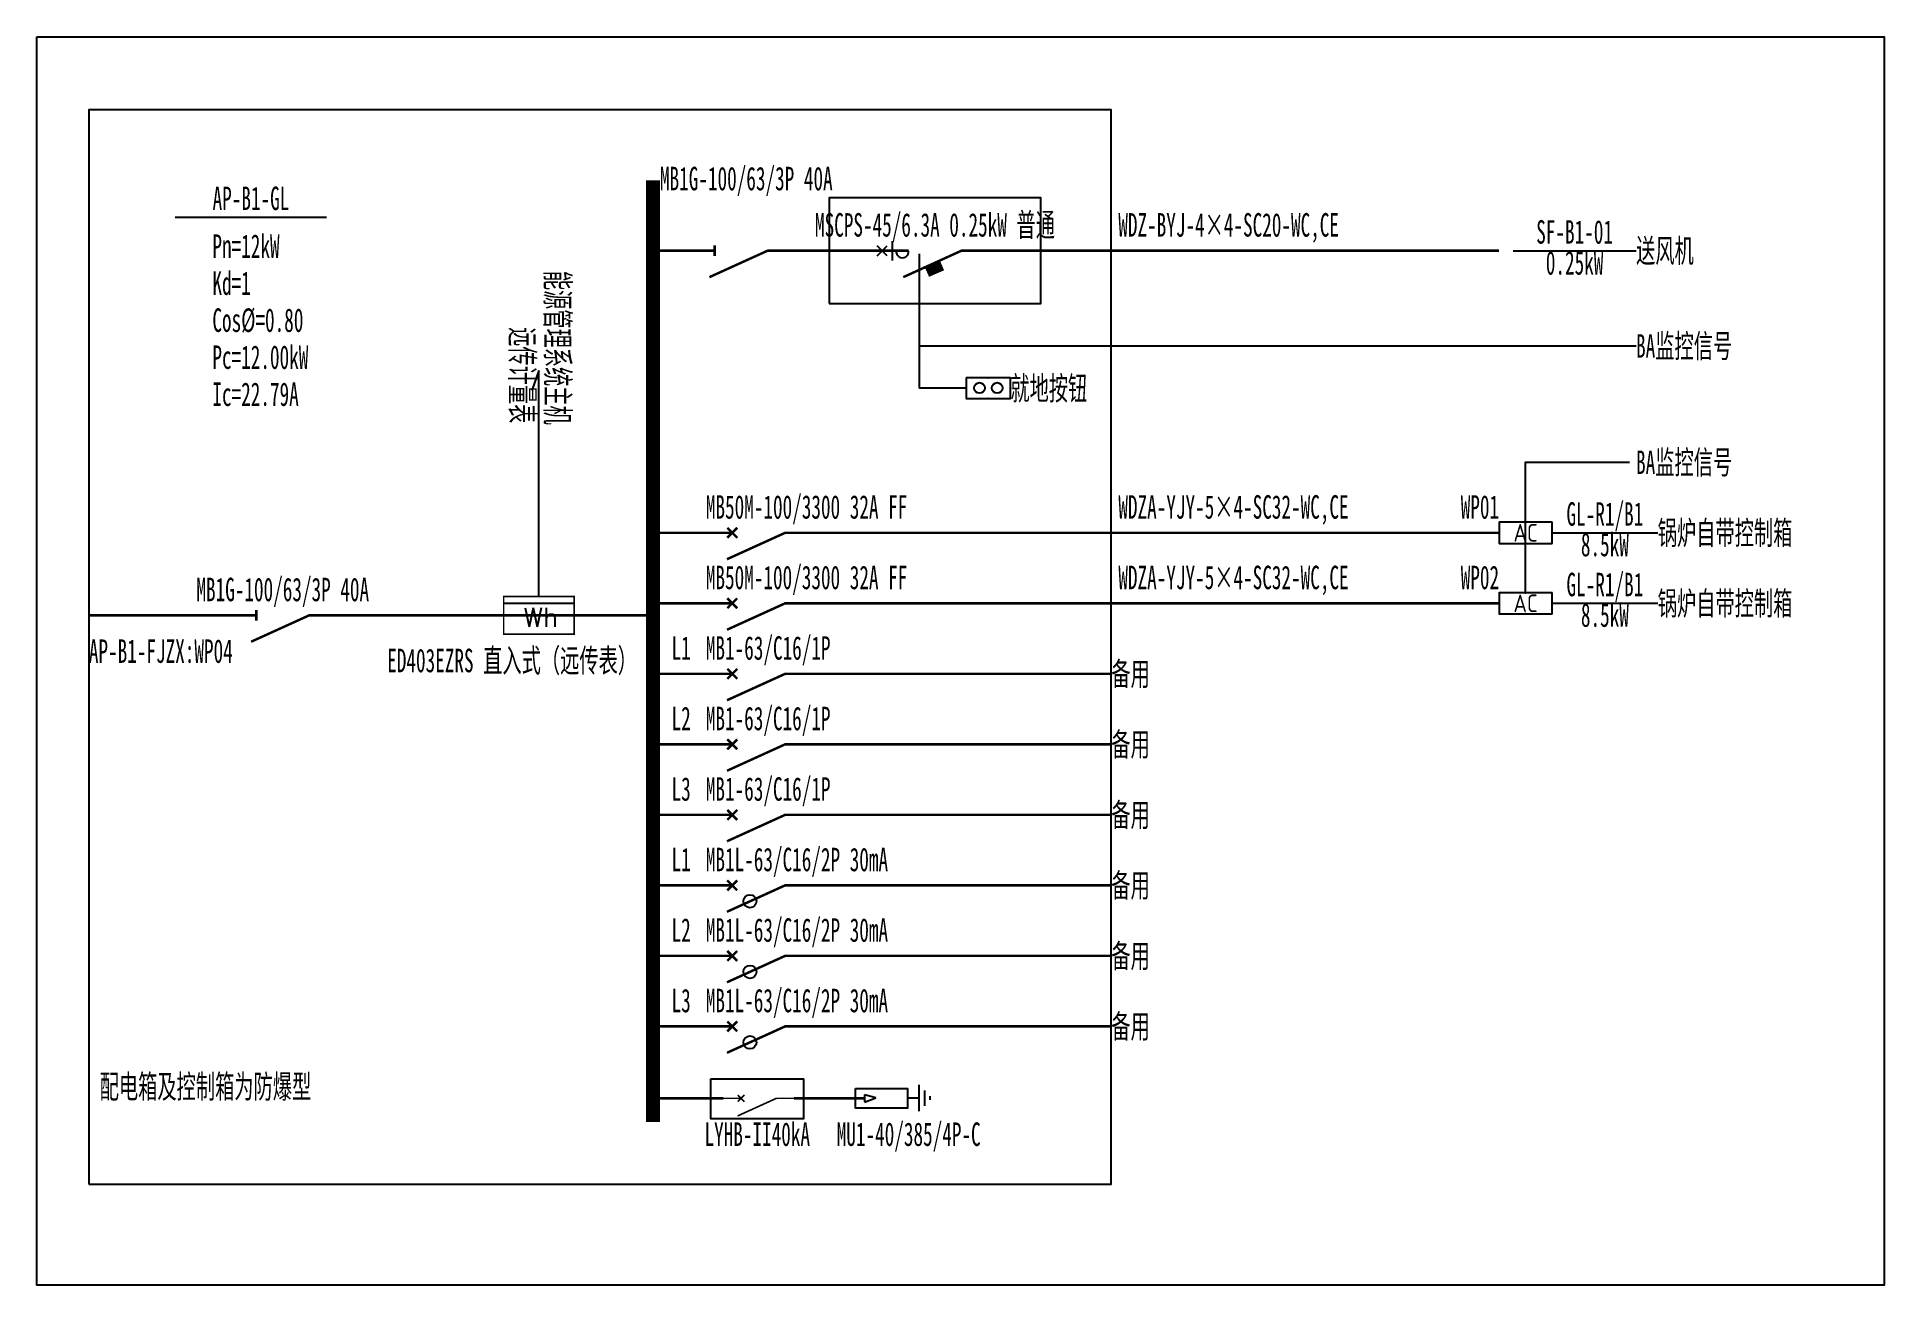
# Model space of a CAD drawing. Extents: x 1585792 to 1590508, y 419391 to 422577.
import ezdxf
from ezdxf.enums import TextEntityAlignment as Align

# ---------------------------------------------------------------- set-up
doc = ezdxf.new("R2010")
doc.units = 0
doc.header["$MEASUREMENT"] = 0
doc.layers.add('系统图', color=1, linetype='Continuous')
doc.styles.add('_SIMPLEX', font='simplex_.ttf', dxfattribs={"width": 0.6})
doc.styles.add('_TEL_ATTDEF', font='GBENOR', dxfattribs={"width": 0.8, "height": 3, "bigfont": 'GBCBIG'})
doc.styles.add('_TEL_DIM', font='', dxfattribs={"width": 0.8, "height": 3.5})
doc.styles.add('宋体', font='', dxfattribs={"width": 0.8, "height": 3.5})
doc.styles.get('_TEL_DIM').set_extended_font_data('SimSun')
doc.styles.get('宋体').set_extended_font_data('SimSun')

# ---------------------------------------------------------------- blocks, each defined once
blk = doc.blocks.new('$element$00000492')
blk.add_line((0.173, 0), (0.173, -1))
at = {"const_width": 0.0233}
blk.add_lwpolyline([(-0.267, 0), (0.267, 0), (0.267, -1), (-0.267, -1), (-0.267, 0)], dxfattribs=at)
at = {"style": '_SIMPLEX'}
blk.add_text('Wh', height=0.2667, rotation=270, dxfattribs=at).set_placement((-0.161, -0.281))
at = {"flags": 9}
blk.add_attdef('S', (0, 0), '', height=0.00000667, dxfattribs=at)
blk.add_attdef('S', (0, 0), '', height=0.00000667, dxfattribs=at)
blk.add_attdef('S', (0, 0), '', height=0.00000667, dxfattribs=at)
blk = doc.blocks.new('$element$00000497')
at = {"const_width": 0.0233}
for points in [[(0, 0), (0, -0.25)], [(0, -1), (0, -0.75), (-0.25, -0.2)], [(-0.047, -0.297), (0.047, -0.203)], [(-0.047, -0.203), (0.047, -0.297)]]:
    blk.add_lwpolyline(points, dxfattribs=at)
at = {"flags": 9}
blk.add_attdef('S', (0, 0), '', height=0.00000667, dxfattribs=at)
blk = doc.blocks.new('$equip$00002708')
for p, q in [((-0.75, 0.6), (-0.75, 0)), ((0.75, 0.6), (-0.75, 0.6)), ((0.75, 0), (0.75, 0.6)), ((-0.75, 0), (0.75, 0))]:
    blk.add_line(p, q)
at = {"const_width": 0.04}
blk.add_lwpolyline([(-0.75, 0.6), (-0.75, 0), (0.75, 0), (0.75, 0.6), (-0.75, 0.6), (-0.75, 0)], dxfattribs=at)
for p in [(0, 0.6), (-0.75, 0.3), (0, 0), (0.75, 0.3)]:
    blk.add_point(p)
at = {"color": 7}
blk.add_attdef('$TEXT$', text='', height=0.5, dxfattribs=at).set_placement((0, 0.3), align=Align.MIDDLE_CENTER)
at = {"color": 7, "style": '_TEL_DIM', "flags": 1}
for tag in ['A', 'REMARK']:
    blk.add_attdef(tag, text='', height=0.00002, dxfattribs=at).set_placement((0, 0), align=Align.MIDDLE_CENTER)
blk = doc.blocks.new('$element$00000578')
at = {"const_width": 0.0233}
for points in [[(0, 0), (0, -0.25)], [(0, -1), (0, -0.75), (-0.25, -0.2)], [(-0.05, -0.25), (0.05, -0.25)]]:
    blk.add_lwpolyline(points, dxfattribs=at)
at = {"flags": 9}
blk.add_attdef('S', (0, 0), '', height=0.00000667, dxfattribs=at)
blk = doc.blocks.new('$equip_U$00000079(zhangr-4109)')
for p, q in [((0.625, 0.292), (-0.625, 0.292)), ((-0.625, 0.292), (-0.625, -0.292)), ((0.625, -0.292), (0.625, 0.292)), ((-0.625, -0.292), (0.625, -0.292))]:
    blk.add_line(p, q)
at = {"const_width": 0.04}
blk.add_lwpolyline([(-0.625, 0.292), (-0.625, -0.292), (0.625, -0.292), (0.625, 0.292), (-0.625, 0.292), (-0.625, -0.292)], dxfattribs=at)
for centre in [(-0.25, 0.008), (0.25, 0.008)]:
    blk.add_circle(centre, 0.15)
for p in [(-0.625, 0), (0, 0.292), (0.625, 0), (0, -0.292)]:
    blk.add_point(p)
at = {"color": 7, "style": '_TEL_DIM', "flags": 1}
for tag in ['A', 'REMARK']:
    blk.add_attdef(tag, text='', height=0.00002, dxfattribs=at).set_placement((0, 0), align=Align.MIDDLE_CENTER)
blk = doc.blocks.new('$element$00000496')
at = {"const_width": 0.0233}
for points in [[(0, 0), (0, -0.25)], [(-0.25, -0.2), (0, -0.75), (0, -1)]]:
    blk.add_lwpolyline(points, dxfattribs=at)
blk.add_arc((-0.008, -0.192), 0.0589, 81.8699, 278.1301)
at = {"flags": 9}
blk.add_attdef('S', (0, 0), '', height=0.00000667, dxfattribs=at)
blk = doc.blocks.new('$equip_U$00000086(maj01888)')
at = {"color": 2, "lineweight": 25}
for p, q in [((-0.141, -0.141), (0.141, 0.141)), ((0.141, -0.141), (-0.141, 0.141)), ((0.286, 0.273), (0.286, -0.273))]:
    blk.add_line(p, q, dxfattribs=at)
at = {"color": 2}
for p, q in [((1.235, -0.473), (1.625, -0.299)), ((1.243, -0.49), (1.633, -0.317)), ((1.251, -0.508), (1.64, -0.335)), ((1.259, -0.526), (1.648, -0.353)), ((1.267, -0.544), (1.656, -0.37)), ((1.275, -0.562), (1.664, -0.388)), ((1.283, -0.579), (1.672, -0.406)), ((1.291, -0.597), (1.68, -0.424)), ((1.298, -0.615), (1.688, -0.442)), ((1.306, -0.633), (1.696, -0.459)), ((1.314, -0.651), (1.704, -0.477)), ((1.322, -0.668), (1.712, -0.495)), ((1.33, -0.686), (1.72, -0.513)), ((1.338, -0.704), (1.728, -0.531))]:
    blk.add_line(p, q, dxfattribs=at)
at = {"const_width": 0.04}
blk.add_lwpolyline([(1.23, -0.462), (1.62, -0.288), (1.732, -0.541), (1.343, -0.715)], close=True, dxfattribs=at)
at = {"xscale": 3, "yscale": 3, "zscale": 3, "rotation": 90}
blk.add_blockref('$element$00000496', (0, 0), dxfattribs=at)
at = {"color": 7, "style": '_TEL_DIM', "flags": 1}
for tag in ['A', 'REMARK']:
    blk.add_attdef(tag, text='', height=0.00002, dxfattribs=at).set_placement((0, 0), align=Align.MIDDLE_CENTER)
blk = doc.blocks.new('$element$00000519')
at = {"const_width": 0.0233}
for points in [[(0, 0), (0, -0.25)], [(0, -1), (0, -0.75), (-0.25, -0.2)], [(-0.05, -0.25), (0.05, -0.25)]]:
    blk.add_lwpolyline(points, dxfattribs=at)
at = {"flags": 9}
blk.add_attdef('S', (0, 0), '', height=0.00000667, dxfattribs=at)
blk = doc.blocks.new('$element$00000525')
at = {"const_width": 0.0233}
for points in [[(0, 0), (0, -0.25)], [(-0.25, -0.2), (0, -0.75), (0, -1)], [(-0.047, -0.203), (0.047, -0.297)], [(0.047, -0.203), (-0.047, -0.297)]]:
    blk.add_lwpolyline(points, dxfattribs=at)
blk.add_circle((-0.151, -0.417), 0.0615)
at = {"flags": 9}
blk.add_attdef('S', (0, 0), '', height=0.00000667, dxfattribs=at)

msp = doc.modelspace()

# ---------------------------------------------------------------- linework, layer by layer
at = {"color": 0, "linetype": 'ByBlock'}
for p, q in [((1586145.7, 422117.4), (1586531.9, 422117.4)), ((1588044.7, 422023.6), (1588044.7, 421788.6)), ((1588044.7, 421788.6), (1589874.6, 421788.6)), ((1588164.8, 421680.6), (1588044.7, 421680.6)), ((1588044, 419902.1), (1588044, 419834.9)), ((1588057.8, 419888.1), (1588057.8, 419848.9)), ((1587934.2, 419869.1), (1587905, 419877)), ((1587905, 419877), (1587905, 419858.8)), ((1587905, 419858.3), (1587934.2, 419869.1)), ((1588014.8, 419868.9), (1588042.8, 419868.9)), ((1588071.5, 419873.6), (1588071.5, 419863.9))]:
    msp.add_line(p, q, dxfattribs=at)
at = {"color": 0, "linetype": 'ByBlock', "ltscale": 0.2}
for p, q in [((1587073.9, 421725.5), (1587055.4, 421674.7)), ((1587073.9, 421148.9), (1587073.9, 421725.5))]:
    msp.add_line(p, q, dxfattribs=at)
at = {"color": 0, "linetype": 'ByBlock'}
for points in [[(1585925, 419648.7), (1588535, 419648.7), (1588535, 422391.6), (1585925, 422391.6)], [(1587814.9, 421896.6), (1588354.9, 421896.6), (1588354.9, 422166.6), (1587814.9, 422166.6)], [(1587513, 419917.4), (1587749.6, 419917.4), (1587749.6, 419815.4), (1587513, 419815.4)], [(1587882.2, 419893.1), (1588015, 419893.1), (1588015, 419843), (1587882.2, 419843)]]:
    msp.add_lwpolyline(points, close=True, dxfattribs=at)
for points, const_width in [([(1587365, 422211.6), (1587365, 419807.1)], 36), ([(1587365, 422031.6), (1587455, 422031.6)], 6.3), ([(1587725, 422031.6), (1587949.9, 422031.6)], 6.3), ([(1588219.9, 422031.6), (1589524.9, 422031.6)], 6.3), ([(1587365, 421311.6), (1587500, 421311.6)], 6.3), ([(1587365, 421131.6), (1587500, 421131.6)], 6.3), ([(1585925, 421100.9), (1586285, 421100.9)], 6.3), ([(1586555, 421100.9), (1587365, 421100.9)], 6.3), ([(1587365, 420951.6), (1587500, 420951.6)], 6.3), ([(1587770, 420951.6), (1588535, 420951.6)], 6.3), ([(1587364.9, 420771.6), (1587500, 420771.6)], 6.3), ([(1587769.9, 420771.6), (1588535, 420771.6)], 6.3), ([(1587364.9, 420591.6), (1587500, 420591.6)], 6.3), ([(1587769.9, 420591.6), (1588535, 420591.6)], 6.3), ([(1587364.9, 420411.6), (1587499.9, 420411.6)], 6.3), ([(1587769.9, 420411.6), (1588535, 420411.6)], 6.3), ([(1587364.9, 420231.6), (1587500, 420231.6)], 6.3), ([(1587769.9, 420231.6), (1588535, 420231.6)], 6.3), ([(1587364.9, 420051.6), (1587500, 420051.6)], 6.3), ([(1587769.9, 420051.6), (1588535, 420051.6)], 6.3), ([(1587365, 419867.9), (1587545, 419867.9)], 6.3), ([(1587725, 419867.9), (1587905, 419867.9)], 6.3)]:
    msp.add_lwpolyline(points, dxfattribs=dict(at, const_width=const_width))
for points in [[(1589560.9, 422031.6), (1589874.6, 422031.6)], [(1588044.7, 421788.6), (1588044.7, 421680.6)]]:
    msp.add_lwpolyline(points, dxfattribs=at)
at = {"color": 1, "linetype": 'ByBlock'}
for points in [[(1589592.5, 421158.6), (1589592.5, 421491.6), (1589857.9, 421491.6)], [(1589660, 421311.6), (1589930, 421311.6)], [(1589660, 421131.6), (1589930, 421131.6)]]:
    msp.add_lwpolyline(points, dxfattribs=at)
at = {"color": 1, "linetype": 'ByBlock', "const_width": 6.3}
for points in [[(1587770, 421311.6), (1589525, 421311.6)], [(1587770, 421131.6), (1589525, 421131.6)]]:
    msp.add_lwpolyline(points, dxfattribs=at)
at = {"layer": '系统图'}
msp.add_lwpolyline([(1585792.5, 422577.3), (1590507.6, 422577.3), (1590507.6, 419391.3), (1585792.5, 419391.3)], close=True, dxfattribs=at)

# ---------------------------------------------------------------- block references
at = {"color": 0, "linetype": 'ByBlock'}
for name, p, xscale, yscale, zscale in [('$equip_U$00000086(maj01888)', (1587949.9, 422031.6), 90, 90, 90), ('$equip_U$00000079(zhangr-4109)', (1588221.1, 421680.6), 89.99999999999997, 89.99999999999997, 89.99999999999997)]:
    msp.add_blockref(name, p, dxfattribs=dict(at, xscale=xscale, yscale=yscale, zscale=zscale))
at = {"color": 0, "linetype": 'ByBlock', "rotation": 90}
for name, p, xscale, yscale, zscale in [('$element$00000578', (1587455, 422031.6), 270, 270, 270), ('$element$00000497', (1587500, 421311.6), 270, 270, 270), ('$element$00000519', (1586285, 421100.9), 270, 270, 270), ('$element$00000492', (1586983.9, 421100.9), 180, 180, 180), ('$element$00000497', (1587500, 421131.6), 270, 270, 270), ('$element$00000497', (1587500, 420951.6), 270, 270, 270), ('$element$00000497', (1587500, 420771.6), 270, 270, 270), ('$element$00000497', (1587499.9, 420771.6), 270, 270, 270), ('$element$00000497', (1587500, 420591.6), 270, 270, 270), ('$element$00000497', (1587499.9, 420591.6), 270, 270, 270), ('$element$00000525', (1587499.9, 420411.6), 270, 270, 270), ('$element$00000525', (1587499.9, 420231.6), 270, 270, 270), ('$element$00000525', (1587499.9, 420051.6), 270, 270, 270), ('$element$00000497', (1587545, 419867.9), 180, 180, 180)]:
    msp.add_blockref(name, p, dxfattribs=dict(at, xscale=xscale, yscale=yscale, zscale=zscale))
at = {"color": 1, "linetype": 'ByBlock'}
ref = msp.add_blockref('$equip$00002708', (1589592.5, 421284.6), dxfattribs=dict(at, xscale=90, yscale=90, zscale=90))
ref.add_attrib('$TEXT$', 'AC', dxfattribs={"color": 7, "height": 45, "style": '_TEL_ATTDEF'}).set_placement((1589592.5, 421311.6), align=Align.MIDDLE_CENTER)
ref = msp.add_blockref('$equip$00002708', (1589592.5, 421104.6), dxfattribs=dict(at, xscale=90, yscale=90, zscale=90))
ref.add_attrib('$TEXT$', 'AC', dxfattribs={"color": 7, "height": 45, "style": '_TEL_ATTDEF'}).set_placement((1589592.5, 421131.6), align=Align.MIDDLE_CENTER)

# ---------------------------------------------------------------- texts
at = {"color": 31, "linetype": 'ByBlock', "style": '宋体', "width": 0.6}
for s, p in [('MB1G-100/63/3P 40A', (1587382.9, 422167.8)), ('MB50M-100/3300 32A FF', (1587500, 421329.6)), ('MB50M-100/3300 32A FF', (1587500, 421149.6))]:
    msp.add_text(s, height=60, dxfattribs=at).set_placement(p, align=Align.BOTTOM_LEFT)
at = {"color": 0, "linetype": 'ByBlock', "style": '宋体', "width": 0.6}
for s, p in [('AP-B1-GL', (1586338.8, 422117.4)), ('SF-B1-01', (1589717.7, 422031.6)), ('L1', (1587437, 420969.6)), ('L2', (1587437, 420789.6)), ('L3', (1587437, 420609.6)), ('L1', (1587437, 420429.6)), ('L2', (1587437, 420249.6)), ('L3', (1587437, 420069.6))]:
    msp.add_text(s, height=60, dxfattribs=at).set_placement(p, align=Align.BOTTOM_CENTER)
at = {"color": 1, "linetype": 'ByBlock', "style": '宋体', "width": 0.6}
for s, p in [('MSCPS-45/6.3A 0.25kW 普通', (1588084.9, 422049.6)), ('GL-R1/B1', (1589795, 421311.6)), ('GL-R1/B1', (1589795, 421131.6))]:
    msp.add_text(s, height=60, dxfattribs=at).set_placement(p, align=Align.BOTTOM_CENTER)
at = {"color": 0, "linetype": 'ByBlock', "style": '宋体', "width": 0.6}
for s, p in [('WDZ-BYJ-4×4-SC20-WC,CE', (1588552.9, 422049.6)), ('AP-B1-FJZX:WP04', (1585925, 420961.6))]:
    msp.add_text(s, height=60, dxfattribs=at).set_placement(p, align=Align.BOTTOM_LEFT)
for s, p in [('Pn=12kW', (1586240.4, 422013.4)), ('Kd=1', (1586240.4, 421918.9)), ('Cos%%C=0.80', (1586240.4, 421824.4)), ('Pc=12.00kW', (1586240.4, 421729.9)), ('Ic=22.79A', (1586240.4, 421635.4)), ('配电箱及控制箱为防爆型', (1585952.6, 419868.1))]:
    msp.add_text(s, height=60, dxfattribs=at).set_placement(p)
for s, p in [('送风机', (1589874.6, 422031.6)), ('BA监控信号', (1589874.6, 421788.6)), ('就地按钮', (1588277.3, 421680.6)), ('备用', (1588535, 420951.6)), ('备用', (1588535, 420771.6)), ('备用', (1588535, 420591.6)), ('备用', (1588535, 420411.6)), ('备用', (1588535, 420231.6)), ('备用', (1588535, 420051.6))]:
    msp.add_text(s, height=60, dxfattribs=at).set_placement(p, align=Align.MIDDLE_LEFT)
msp.add_text('0.25kW', height=60, dxfattribs=at).set_placement((1589717.7, 422030.6), align=Align.TOP_CENTER)
for s, p in [('能源管理系统主机', (1587073.9, 421587.4)), ('远传计量表', (1586983.9, 421590.9))]:
    msp.add_text(s, height=60, rotation=270, dxfattribs=at).set_placement(p, align=Align.BOTTOM_RIGHT)
at = {"color": 1, "linetype": 'ByBlock', "style": '宋体', "width": 0.6}
for s, p in [('BA监控信号', (1589874.6, 421491.6)), ('锅炉自带控制箱', (1589930, 421311.6)), ('锅炉自带控制箱', (1589930, 421131.6))]:
    msp.add_text(s, height=60, dxfattribs=at).set_placement(p, align=Align.MIDDLE_LEFT)
for s, p in [('WDZA-YJY-5×4-SC32-WC,CE', (1588553, 421329.6)), ('WDZA-YJY-5×4-SC32-WC,CE', (1588553, 421149.6)), ('MB1-63/C16/1P', (1587500, 420969.6)), ('MB1-63/C16/1P', (1587499.9, 420789.6)), ('MB1-63/C16/1P', (1587499.9, 420609.6))]:
    msp.add_text(s, height=60, dxfattribs=at).set_placement(p, align=Align.BOTTOM_LEFT)
for s, p in [('WP01', (1589525, 421329.6)), ('WP02', (1589525, 421149.6))]:
    msp.add_text(s, height=60, dxfattribs=at).set_placement(p, align=Align.BOTTOM_RIGHT)
for p in [(1589795, 421311.6), (1589795, 421131.6)]:
    msp.add_text('8.5kW', height=60, dxfattribs=at).set_placement(p, align=Align.TOP_CENTER)
at = {"color": 31, "linetype": 'ByBlock', "style": '宋体', "width": 0.6}
msp.add_text('MB1G-100/63/3P 40A', height=60, dxfattribs=at).set_placement((1586420, 421118.9), align=Align.BOTTOM_CENTER)
at = {"color": 2, "linetype": 'ByBlock', "style": '宋体', "width": 0.6}
msp.add_text('ED403EZRS 直入式（远传表）', height=60, dxfattribs=at).set_placement((1587005.5, 421015.6), align=Align.TOP_CENTER)
at = {"color": 3, "linetype": 'ByBlock', "style": '宋体', "width": 0.6}
for p in [(1587499.9, 420429.6), (1587499.9, 420249.6), (1587499.9, 420069.6)]:
    msp.add_text('MB1L-63/C16/2P 30mA', height=60, dxfattribs=at).set_placement(p, align=Align.BOTTOM_LEFT)
at = {"color": 40, "linetype": 'ByBlock', "style": '宋体', "width": 0.6}
msp.add_text('LYHB-II40kA', height=60, dxfattribs=at).set_placement((1587631.3, 419806.4), align=Align.TOP_CENTER)
at = {"color": 30, "linetype": 'ByBlock', "style": '宋体', "width": 0.6}
msp.add_text('MU1-40/385/4P-C', height=60, dxfattribs=at).set_placement((1588017.8, 419806.4), align=Align.TOP_CENTER)
at = {"color": 0, "linetype": 'ByBlock', "style": '_TEL_DIM', "flags": 1}
msp.add_attdef('S', text='静止电能发声器', height=0.0018, dxfattribs=at).set_placement((1586573, 419851.1), align=Align.MIDDLE_CENTER)

doc.saveas('drawing.dxf')
